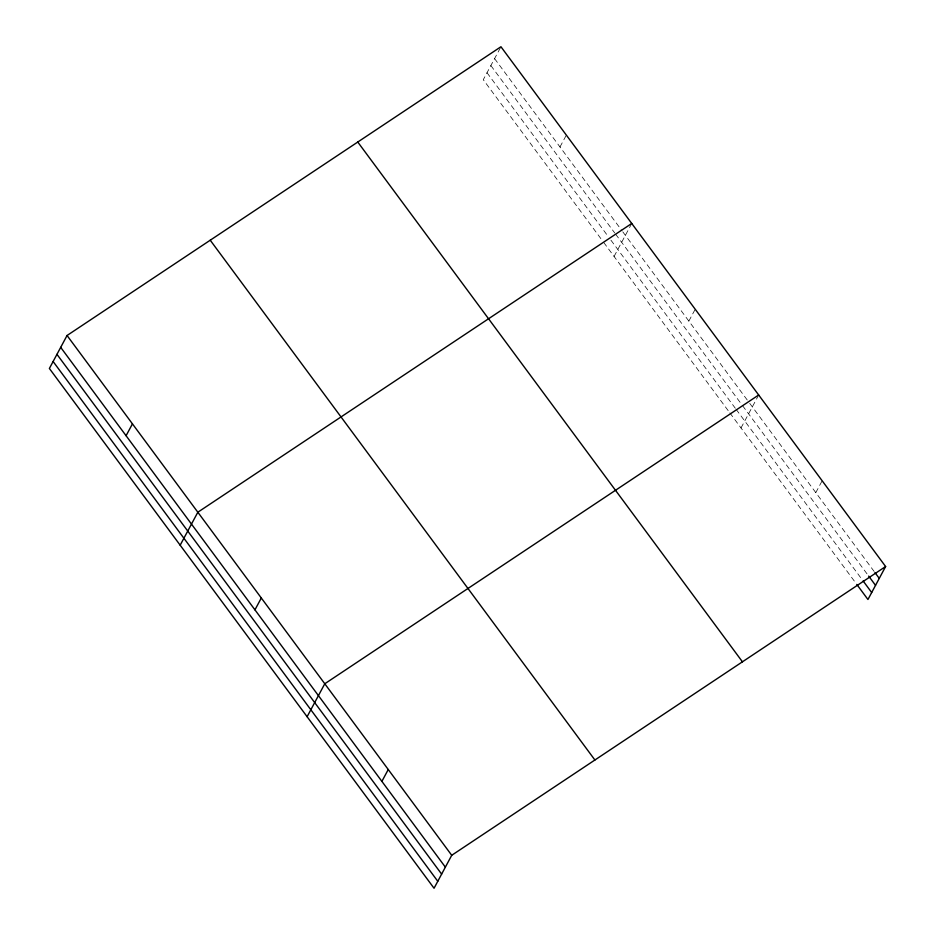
<?xml version="1.0" encoding="UTF-8"?>
<svg xmlns="http://www.w3.org/2000/svg" width="935" height="935" viewBox="0 0 935 935"><rect width="100%" height="100%" fill="white"/><g stroke="black" fill="none" stroke-linecap="round" stroke-linejoin="round"><path stroke-width="0.7" stroke-dasharray="4.67 3.51" d="M500.318 47.93L483.278 79.709L602.876 241.323M559.983 146.97L566.341 135.107M614.073 256.435L631.102 224.657M688.85 321.102L695.208 309.24M741.011 427.961L758.051 396.195M815.799 492.628L822.157 480.765M494.592 58.613L621.939 230.688M622.803 231.845L748.888 402.225M749.753 403.382L874.12 571.437M490.863 65.567L614.762 233.002M615.627 234.159L741.724 404.551M742.589 405.708L867.809 574.92M487.018 72.743L607.481 235.526M610.917 240.166L735.307 408.256M736.172 409.413L862.245 579.782M603.741 242.481L728.996 411.739M729.861 412.896L855.946 583.265"/><path stroke-width="1.4" d="M67.051 335.501L49.38 368.472L434.05 888.25L451.722 855.291L885.62 566.528L500.95 46.75L67.051 335.501L451.722 855.291M126.085 435.722L132.443 423.871M180.163 545.198L197.834 512.228L631.744 223.477M254.951 609.854L261.309 597.991M307.101 716.724L324.784 683.765L758.682 395.002M381.889 781.379L388.247 769.528M885.62 566.528L867.949 599.499L856.799 584.422M874.973 572.594L879.262 578.391M868.673 576.077L875.534 585.357M863.11 580.939L871.689 592.533M357.766 142.038L742.437 661.816M210.235 240.213L594.905 760.003M60.693 347.364L445.364 867.142M56.953 354.33L441.624 874.108M53.108 361.506L437.779 881.284"/></g></svg>
